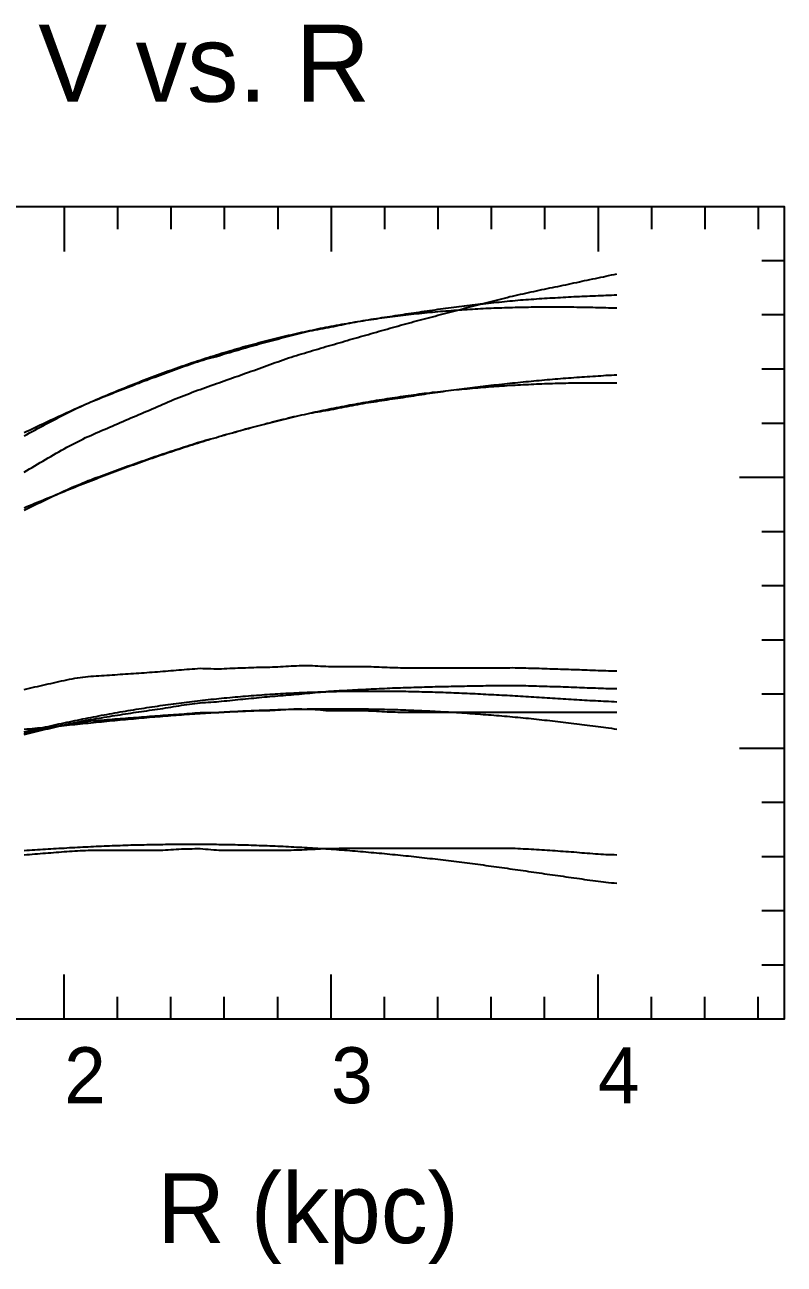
# Model space of a CAD drawing. Extents: x -35 to 179, y -35 to 142.
# Drawn here: x 70.7 to 179.2, y -35 to 142.2 of the extents above; entities that cross this region are included whole.
import ezdxf

# ---------------------------------------------------------------- set-up
doc = ezdxf.new("R2010")
doc.units = 0

msp = doc.modelspace()

# ---------------------------------------------------------------- linework, layer by layer
at = {"color": 0}
for p, q in [((76.29, 116.19), (76.29, 109.79)), ((83.92, 116.19), (83.92, 112.99)), ((91.55, 116.19), (91.55, 112.99)), ((99.18, 116.19), (99.18, 112.99)), ((106.81, 116.19), (106.81, 112.99)), ((114.44, 116.19), (114.44, 109.79)), ((122.07, 116.19), (122.07, 112.99)), ((129.7, 116.19), (129.7, 112.99)), ((137.33, 116.19), (137.33, 112.99)), ((144.96, 116.19), (144.96, 112.99)), ((152.59, 116.19), (152.59, 109.79)), ((160.22, 116.19), (160.22, 112.99)), ((167.85, 116.19), (167.85, 112.99)), ((175.48, 116.19), (175.48, 112.99)), ((179.2, 108.44), (176, 108.44)), ((179.2, 100.7), (176, 100.7)), ((179.2, 92.95), (176, 92.95)), ((179.2, 85.2), (176, 85.2)), ((179.2, 77.46), (172.8, 77.46)), ((179.2, 69.71), (176, 69.71)), ((179.2, 61.97), (176, 61.97)), ((179.2, 54.22), (176, 54.22)), ((179.2, 46.47), (176, 46.47)), ((179.2, 38.73), (172.8, 38.73)), ((179.2, 30.98), (176, 30.98)), ((179.2, 23.24), (176, 23.24)), ((179.2, 15.49), (176, 15.49)), ((179.2, 7.75), (176, 7.75)), ((76.29, 0), (76.29, 6.4)), ((114.44, 0), (114.44, 6.4)), ((152.59, 0), (152.59, 6.4)), ((83.92, 0), (83.92, 3.2)), ((91.55, 0), (91.55, 3.2)), ((99.18, 0), (99.18, 3.2)), ((106.81, 0), (106.81, 3.2)), ((122.07, 0), (122.07, 3.2)), ((129.7, 0), (129.7, 3.2)), ((137.33, 0), (137.33, 3.2)), ((144.96, 0), (144.96, 3.2)), ((160.22, 0), (160.22, 3.2)), ((167.85, 0), (167.85, 3.2)), ((175.48, 0), (175.48, 3.2))]:
    msp.add_line(p, q, dxfattribs=at)
msp.add_lwpolyline([(0, 0), (0, 116.19), (179.2, 116.19), (179.2, 0)], close=True, dxfattribs=at)
at = {"color": 6}
for points in [[(70.57, 78.24), (70.95, 78.46), (71.33, 78.69), (71.72, 78.91), (72.1, 79.14), (72.48, 79.36), (72.86, 79.59), (73.24, 79.81), (73.62, 80.03), (74.01, 80.26), (74.39, 80.48), (74.77, 80.7), (75.15, 80.92), (75.53, 81.14), (75.91, 81.36), (76.29, 81.58), (76.68, 81.8), (77.06, 81.99), (77.44, 82.19), (77.82, 82.38), (78.2, 82.57), (78.58, 82.77), (78.96, 82.96), (79.35, 83.16), (79.73, 83.32), (80.11, 83.49), (80.49, 83.66), (80.87, 83.83), (81.25, 83.99), (81.63, 84.16), (82.02, 84.33), (82.4, 84.49), (82.78, 84.66), (83.16, 84.82), (83.54, 84.99), (83.92, 85.15), (84.3, 85.31), (84.69, 85.48), (85.07, 85.64), (85.45, 85.8), (85.83, 85.97), (86.21, 86.13), (86.59, 86.29), (86.98, 86.46), (87.36, 86.62), (87.74, 86.78), (88.12, 86.95), (88.5, 87.11), (88.88, 87.28), (89.26, 87.44), (89.65, 87.61), (90.03, 87.77), (90.41, 87.94), (90.79, 88.1), (91.17, 88.26), (91.55, 88.43), (91.93, 88.59), (92.32, 88.76), (92.7, 88.91), (93.08, 89.06), (93.46, 89.2), (93.84, 89.35), (94.22, 89.49), (94.6, 89.64), (94.99, 89.79), (95.37, 89.93), (95.75, 90.06), (96.13, 90.2), (96.51, 90.33), (96.89, 90.47), (97.27, 90.61), (97.66, 90.74), (98.04, 90.88), (98.42, 91.02), (98.8, 91.15), (99.18, 91.29), (99.56, 91.43), (99.95, 91.57), (100.33, 91.71), (100.71, 91.84), (101.09, 91.97), (101.47, 92.11), (101.85, 92.24), (102.23, 92.38), (102.62, 92.51), (103, 92.65), (103.38, 92.78), (103.76, 92.92), (104.14, 93.06), (104.52, 93.2), (104.9, 93.34), (105.29, 93.47), (105.67, 93.61), (106.05, 93.75), (106.43, 93.88), (106.81, 94.01), (107.19, 94.15), (107.57, 94.28), (107.96, 94.42), (108.34, 94.55), (108.72, 94.67), (109.1, 94.79), (109.48, 94.91), (109.86, 95.03), (110.24, 95.15), (110.63, 95.26), (111.01, 95.38), (111.39, 95.49), (111.77, 95.61), (112.15, 95.72), (112.53, 95.83), (112.92, 95.94), (113.3, 96.06), (113.68, 96.17), (114.06, 96.28), (114.44, 96.39), (114.82, 96.5), (115.2, 96.61), (115.59, 96.72), (115.97, 96.83), (116.35, 96.94), (116.73, 97.06), (117.11, 97.17), (117.49, 97.28), (117.87, 97.39), (118.26, 97.5), (118.64, 97.61), (119.02, 97.72), (119.4, 97.83), (119.78, 97.93), (120.16, 98.04), (120.54, 98.15), (120.93, 98.26), (121.31, 98.37), (121.69, 98.47), (122.07, 98.58), (122.45, 98.69), (122.83, 98.8), (123.21, 98.9), (123.6, 99.01), (123.98, 99.12), (124.36, 99.22), (124.74, 99.33), (125.12, 99.43), (125.5, 99.54), (125.89, 99.64), (126.27, 99.75), (126.65, 99.85), (127.03, 99.95), (127.41, 100.05), (127.79, 100.15), (128.17, 100.25), (128.56, 100.35), (128.94, 100.45), (129.32, 100.55), (129.7, 100.65), (130.08, 100.75), (130.46, 100.85), (130.84, 100.95), (131.23, 101.05), (131.61, 101.15), (131.99, 101.25), (132.37, 101.35), (132.75, 101.45), (133.13, 101.55), (133.51, 101.65), (133.9, 101.75), (134.28, 101.85), (134.66, 101.95), (135.04, 102.04), (135.42, 102.14), (135.8, 102.23), (136.18, 102.33), (136.57, 102.42), (136.95, 102.52), (137.33, 102.61), (137.71, 102.72), (138.09, 102.82), (138.47, 102.92), (138.86, 103.02), (139.24, 103.12), (139.62, 103.22), (140, 103.32), (140.38, 103.41), (140.76, 103.49), (141.14, 103.58), (141.53, 103.66), (141.91, 103.74), (142.29, 103.83), (142.67, 103.91), (143.05, 103.99), (143.43, 104.07), (143.81, 104.15), (144.2, 104.23), (144.58, 104.32), (144.96, 104.4), (145.34, 104.48), (145.72, 104.56), (146.1, 104.64), (146.48, 104.71), (146.87, 104.79), (147.25, 104.87), (147.63, 104.95), (148.01, 105.03), (148.39, 105.11), (148.77, 105.2), (149.15, 105.28), (149.54, 105.36), (149.92, 105.44), (150.3, 105.53), (150.68, 105.61), (151.06, 105.69), (151.44, 105.77), (151.83, 105.85), (152.21, 105.93), (152.59, 106.01), (152.97, 106.09), (153.35, 106.17), (153.73, 106.25), (154.11, 106.33), (154.5, 106.42), (154.88, 106.5), (155.26, 106.58)], [(70.57, 40.87), (70.95, 40.96), (71.33, 41.05), (71.72, 41.14), (72.1, 41.22), (72.48, 41.3), (72.86, 41.38), (73.24, 41.46), (73.62, 41.54), (74.01, 41.62), (74.39, 41.7), (74.77, 41.79), (75.15, 41.87), (75.53, 41.95), (75.91, 42.03), (76.29, 42.12), (76.68, 42.2), (77.06, 42.28), (77.44, 42.34), (77.82, 42.39), (78.2, 42.44), (78.58, 42.49), (78.96, 42.54), (79.35, 42.59), (79.73, 42.64), (80.11, 42.68), (80.49, 42.71), (80.87, 42.73), (81.25, 42.76), (81.63, 42.79), (82.02, 42.82), (82.4, 42.85), (82.78, 42.88), (83.16, 42.91), (83.54, 42.94), (83.92, 42.96), (84.3, 42.99), (84.69, 43.02), (85.07, 43.05), (85.45, 43.08), (85.83, 43.11), (86.21, 43.14), (86.59, 43.17), (86.98, 43.19), (87.36, 43.22), (87.74, 43.25), (88.12, 43.28), (88.5, 43.32), (88.88, 43.35), (89.26, 43.38), (89.65, 43.41), (90.03, 43.44), (90.41, 43.48), (90.79, 43.5), (91.17, 43.52), (91.55, 43.55), (91.93, 43.57), (92.32, 43.59), (92.7, 43.62), (93.08, 43.64), (93.46, 43.67), (93.84, 43.7), (94.22, 43.73), (94.6, 43.77), (94.99, 43.8), (95.37, 43.83), (95.75, 43.86), (96.13, 43.85), (96.51, 43.86), (96.89, 43.86), (97.27, 43.87), (97.66, 43.87), (98.04, 43.88), (98.42, 43.88), (98.8, 43.91), (99.18, 43.93), (99.56, 43.95), (99.95, 43.97), (100.33, 43.99), (100.71, 44), (101.09, 44.02), (101.47, 44.04), (101.85, 44.05), (102.23, 44.07), (102.62, 44.09), (103, 44.1), (103.38, 44.12), (103.76, 44.13), (104.14, 44.14), (104.52, 44.15), (104.9, 44.16), (105.29, 44.16), (105.67, 44.17), (106.05, 44.18), (106.43, 44.2), (106.81, 44.23), (107.19, 44.26), (107.57, 44.28), (107.96, 44.31), (108.34, 44.34), (108.72, 44.36), (109.1, 44.37), (109.48, 44.37), (109.86, 44.37), (110.24, 44.37), (110.63, 44.36), (111.01, 44.36), (111.39, 44.36), (111.77, 44.33), (112.15, 44.3), (112.53, 44.27), (112.92, 44.24), (113.3, 44.2), (113.68, 44.17), (114.06, 44.14), (114.44, 44.14), (114.82, 44.14), (115.2, 44.14), (115.59, 44.14), (115.97, 44.14), (116.35, 44.14), (116.73, 44.14), (117.11, 44.14), (117.49, 44.14), (117.87, 44.14), (118.26, 44.14), (118.64, 44.14), (119.02, 44.14), (119.4, 44.14), (119.78, 44.12), (120.16, 44.1), (120.54, 44.08), (120.93, 44.06), (121.31, 44.04), (121.69, 44.02), (122.07, 44), (122.45, 43.98), (122.83, 43.97), (123.21, 43.96), (123.6, 43.94), (123.98, 43.93), (124.36, 43.92), (124.74, 43.9), (125.12, 43.91), (125.5, 43.91), (125.89, 43.91), (126.27, 43.91), (126.65, 43.91), (127.03, 43.91), (127.41, 43.91), (127.79, 43.91), (128.17, 43.91), (128.56, 43.91), (128.94, 43.91), (129.32, 43.91), (129.7, 43.91), (130.08, 43.91), (130.46, 43.91), (130.84, 43.91), (131.23, 43.91), (131.61, 43.91), (131.99, 43.91), (132.37, 43.91), (132.75, 43.91), (133.13, 43.91), (133.51, 43.91), (133.9, 43.91), (134.28, 43.91), (134.66, 43.91), (135.04, 43.91), (135.42, 43.91), (135.8, 43.92), (136.18, 43.92), (136.57, 43.92), (136.95, 43.92), (137.33, 43.92), (137.71, 43.92), (138.09, 43.92), (138.47, 43.92), (138.86, 43.92), (139.24, 43.92), (139.62, 43.92), (140, 43.92), (140.38, 43.92), (140.76, 43.92), (141.14, 43.92), (141.53, 43.92), (141.91, 43.92), (142.29, 43.92), (142.67, 43.92), (143.05, 43.92), (143.43, 43.92), (143.81, 43.92), (144.2, 43.92), (144.58, 43.92), (144.96, 43.92), (145.34, 43.92), (145.72, 43.92), (146.1, 43.92), (146.48, 43.93), (146.87, 43.93), (147.25, 43.93), (147.63, 43.93), (148.01, 43.93), (148.39, 43.93), (148.77, 43.93), (149.15, 43.93), (149.54, 43.93), (149.92, 43.93), (150.3, 43.93), (150.68, 43.93), (151.06, 43.93), (151.44, 43.93), (151.83, 43.93), (152.21, 43.93), (152.59, 43.93), (152.97, 43.93), (153.35, 43.93), (153.73, 43.93), (154.11, 43.92), (154.5, 43.92), (154.88, 43.91), (155.26, 43.91)]]:
    msp.add_lwpolyline(points, dxfattribs=at)
at = {"color": 4}
for points in [[(70.57, 83.41), (70.95, 83.62), (71.33, 83.83), (71.72, 84.04), (72.1, 84.25), (72.48, 84.45), (72.86, 84.66), (73.24, 84.86), (73.62, 85.07), (74.01, 85.27), (74.39, 85.47), (74.77, 85.67), (75.15, 85.87), (75.53, 86.07), (75.91, 86.27), (76.29, 86.47), (76.68, 86.67), (77.06, 86.87), (77.44, 87.05), (77.82, 87.23), (78.2, 87.4), (78.58, 87.58), (78.96, 87.75), (79.35, 87.93), (79.73, 88.1), (80.11, 88.26), (80.49, 88.42), (80.87, 88.57), (81.25, 88.73), (81.63, 88.88), (82.02, 89.04), (82.4, 89.19), (82.78, 89.34), (83.16, 89.49), (83.54, 89.64), (83.92, 89.8), (84.3, 89.94), (84.69, 90.09), (85.07, 90.24), (85.45, 90.39), (85.83, 90.54), (86.21, 90.68), (86.59, 90.83), (86.98, 90.97), (87.36, 91.12), (87.74, 91.26), (88.12, 91.4), (88.5, 91.55), (88.88, 91.69), (89.26, 91.83), (89.65, 91.97), (90.03, 92.11), (90.41, 92.25), (90.79, 92.39), (91.17, 92.53), (91.55, 92.67), (91.93, 92.81), (92.32, 92.95), (92.7, 93.09), (93.08, 93.22), (93.46, 93.36), (93.84, 93.49), (94.22, 93.63), (94.6, 93.76), (94.99, 93.89), (95.37, 94.02), (95.75, 94.15), (96.13, 94.25), (96.51, 94.36), (96.89, 94.47), (97.27, 94.57), (97.66, 94.68), (98.04, 94.78), (98.42, 94.88), (98.8, 95.01), (99.18, 95.12), (99.56, 95.24), (99.95, 95.35), (100.33, 95.47), (100.71, 95.58), (101.09, 95.69), (101.47, 95.81), (101.85, 95.92), (102.23, 96.02), (102.62, 96.13), (103, 96.24), (103.38, 96.35), (103.76, 96.45), (104.14, 96.55), (104.52, 96.66), (104.9, 96.76), (105.29, 96.86), (105.67, 96.96), (106.05, 97.05), (106.43, 97.16), (106.81, 97.26), (107.19, 97.37), (107.57, 97.47), (107.96, 97.58), (108.34, 97.68), (108.72, 97.78), (109.1, 97.87), (109.48, 97.97), (109.86, 98.06), (110.24, 98.15), (110.63, 98.23), (111.01, 98.32), (111.39, 98.41), (111.77, 98.49), (112.15, 98.56), (112.53, 98.63), (112.92, 98.71), (113.3, 98.78), (113.68, 98.85), (114.06, 98.92), (114.44, 99), (114.82, 99.07), (115.2, 99.15), (115.59, 99.23), (115.97, 99.31), (116.35, 99.38), (116.73, 99.46), (117.11, 99.53), (117.49, 99.6), (117.87, 99.68), (118.26, 99.75), (118.64, 99.82), (119.02, 99.89), (119.4, 99.96), (119.78, 100.02), (120.16, 100.08), (120.54, 100.14), (120.93, 100.2), (121.31, 100.26), (121.69, 100.32), (122.07, 100.37), (122.45, 100.43), (122.83, 100.49), (123.21, 100.55), (123.6, 100.61), (123.98, 100.66), (124.36, 100.72), (124.74, 100.78), (125.12, 100.84), (125.5, 100.89), (125.89, 100.95), (126.27, 101.01), (126.65, 101.07), (127.03, 101.12), (127.41, 101.18), (127.79, 101.24), (128.17, 101.29), (128.56, 101.35), (128.94, 101.4), (129.32, 101.45), (129.7, 101.51), (130.08, 101.56), (130.46, 101.61), (130.84, 101.66), (131.23, 101.71), (131.61, 101.76), (131.99, 101.81), (132.37, 101.86), (132.75, 101.91), (133.13, 101.95), (133.51, 102), (133.9, 102.05), (134.28, 102.09), (134.66, 102.14), (135.04, 102.18), (135.42, 102.22), (135.8, 102.27), (136.18, 102.31), (136.57, 102.35), (136.95, 102.39), (137.33, 102.43), (137.71, 102.48), (138.09, 102.52), (138.47, 102.55), (138.86, 102.59), (139.24, 102.63), (139.62, 102.67), (140, 102.71), (140.38, 102.74), (140.76, 102.78), (141.14, 102.81), (141.53, 102.84), (141.91, 102.87), (142.29, 102.9), (142.67, 102.92), (143.05, 102.95), (143.43, 102.98), (143.81, 103), (144.2, 103.03), (144.58, 103.06), (144.96, 103.08), (145.34, 103.1), (145.72, 103.13), (146.1, 103.15), (146.48, 103.17), (146.87, 103.2), (147.25, 103.22), (147.63, 103.24), (148.01, 103.26), (148.39, 103.28), (148.77, 103.3), (149.15, 103.32), (149.54, 103.34), (149.92, 103.35), (150.3, 103.37), (150.68, 103.39), (151.06, 103.4), (151.44, 103.42), (151.83, 103.44), (152.21, 103.45), (152.59, 103.47), (152.97, 103.48), (153.35, 103.5), (153.73, 103.51), (154.11, 103.53), (154.5, 103.54), (154.88, 103.56), (155.26, 103.57)], [(70.57, 72.79), (70.95, 72.98), (71.33, 73.17), (71.72, 73.36), (72.1, 73.54), (72.48, 73.73), (72.86, 73.91), (73.24, 74.09), (73.62, 74.28), (74.01, 74.46), (74.39, 74.64), (74.77, 74.82), (75.15, 75), (75.53, 75.18), (75.91, 75.36), (76.29, 75.54), (76.68, 75.72), (77.06, 75.89), (77.44, 76.06), (77.82, 76.22), (78.2, 76.38), (78.58, 76.53), (78.96, 76.69), (79.35, 76.85), (79.73, 77.01), (80.11, 77.15), (80.49, 77.3), (80.87, 77.44), (81.25, 77.58), (81.63, 77.72), (82.02, 77.86), (82.4, 78), (82.78, 78.14), (83.16, 78.28), (83.54, 78.42), (83.92, 78.56), (84.3, 78.7), (84.69, 78.84), (85.07, 78.97), (85.45, 79.11), (85.83, 79.24), (86.21, 79.38), (86.59, 79.51), (86.98, 79.65), (87.36, 79.78), (87.74, 79.91), (88.12, 80.05), (88.5, 80.18), (88.88, 80.31), (89.26, 80.45), (89.65, 80.58), (90.03, 80.71), (90.41, 80.84), (90.79, 80.96), (91.17, 81.09), (91.55, 81.21), (91.93, 81.34), (92.32, 81.46), (92.7, 81.58), (93.08, 81.71), (93.46, 81.83), (93.84, 81.96), (94.22, 82.08), (94.6, 82.2), (94.99, 82.33), (95.37, 82.45), (95.75, 82.57), (96.13, 82.67), (96.51, 82.78), (96.89, 82.88), (97.27, 82.99), (97.66, 83.1), (98.04, 83.2), (98.42, 83.3), (98.8, 83.42), (99.18, 83.53), (99.56, 83.64), (99.95, 83.75), (100.33, 83.86), (100.71, 83.96), (101.09, 84.07), (101.47, 84.18), (101.85, 84.28), (102.23, 84.38), (102.62, 84.49), (103, 84.59), (103.38, 84.69), (103.76, 84.79), (104.14, 84.89), (104.52, 84.99), (104.9, 85.08), (105.29, 85.18), (105.67, 85.27), (106.05, 85.37), (106.43, 85.47), (106.81, 85.57), (107.19, 85.67), (107.57, 85.77), (107.96, 85.87), (108.34, 85.97), (108.72, 86.07), (109.1, 86.16), (109.48, 86.24), (109.86, 86.33), (110.24, 86.41), (110.63, 86.49), (111.01, 86.57), (111.39, 86.65), (111.77, 86.72), (112.15, 86.78), (112.53, 86.85), (112.92, 86.91), (113.3, 86.97), (113.68, 87.03), (114.06, 87.09), (114.44, 87.17), (114.82, 87.25), (115.2, 87.32), (115.59, 87.4), (115.97, 87.47), (116.35, 87.55), (116.73, 87.62), (117.11, 87.69), (117.49, 87.77), (117.87, 87.84), (118.26, 87.91), (118.64, 87.98), (119.02, 88.05), (119.4, 88.12), (119.78, 88.18), (120.16, 88.24), (120.54, 88.3), (120.93, 88.35), (121.31, 88.41), (121.69, 88.47), (122.07, 88.52), (122.45, 88.58), (122.83, 88.64), (123.21, 88.69), (123.6, 88.75), (123.98, 88.81), (124.36, 88.86), (124.74, 88.92), (125.12, 88.98), (125.5, 89.04), (125.89, 89.1), (126.27, 89.16), (126.65, 89.22), (127.03, 89.28), (127.41, 89.34), (127.79, 89.39), (128.17, 89.45), (128.56, 89.51), (128.94, 89.56), (129.32, 89.62), (129.7, 89.67), (130.08, 89.72), (130.46, 89.78), (130.84, 89.83), (131.23, 89.88), (131.61, 89.94), (131.99, 89.99), (132.37, 90.04), (132.75, 90.09), (133.13, 90.14), (133.51, 90.19), (133.9, 90.23), (134.28, 90.28), (134.66, 90.33), (135.04, 90.38), (135.42, 90.42), (135.8, 90.47), (136.18, 90.51), (136.57, 90.56), (136.95, 90.6), (137.33, 90.65), (137.71, 90.69), (138.09, 90.73), (138.47, 90.78), (138.86, 90.82), (139.24, 90.86), (139.62, 90.9), (140, 90.94), (140.38, 90.98), (140.76, 91.02), (141.14, 91.06), (141.53, 91.1), (141.91, 91.13), (142.29, 91.17), (142.67, 91.21), (143.05, 91.24), (143.43, 91.28), (143.81, 91.31), (144.2, 91.35), (144.58, 91.38), (144.96, 91.42), (145.34, 91.45), (145.72, 91.48), (146.1, 91.52), (146.48, 91.55), (146.87, 91.58), (147.25, 91.61), (147.63, 91.64), (148.01, 91.67), (148.39, 91.7), (148.77, 91.73), (149.15, 91.76), (149.54, 91.79), (149.92, 91.81), (150.3, 91.84), (150.68, 91.87), (151.06, 91.89), (151.44, 91.92), (151.83, 91.95), (152.21, 91.97), (152.59, 92), (152.97, 92.02), (153.35, 92.04), (153.73, 92.07), (154.11, 92.09), (154.5, 92.11), (154.88, 92.12), (155.26, 92.14)], [(70.57, 40.73), (70.95, 40.82), (71.33, 40.91), (71.72, 41.01), (72.1, 41.1), (72.48, 41.19), (72.86, 41.28), (73.24, 41.37), (73.62, 41.46), (74.01, 41.55), (74.39, 41.64), (74.77, 41.73), (75.15, 41.82), (75.53, 41.91), (75.91, 42), (76.29, 42.09), (76.68, 42.18), (77.06, 42.26), (77.44, 42.34), (77.82, 42.42), (78.2, 42.5), (78.58, 42.57), (78.96, 42.65), (79.35, 42.73), (79.73, 42.8), (80.11, 42.87), (80.49, 42.93), (80.87, 43), (81.25, 43.06), (81.63, 43.12), (82.02, 43.19), (82.4, 43.25), (82.78, 43.31), (83.16, 43.37), (83.54, 43.43), (83.92, 43.49), (84.3, 43.55), (84.69, 43.61), (85.07, 43.67), (85.45, 43.73), (85.83, 43.79), (86.21, 43.84), (86.59, 43.9), (86.98, 43.96), (87.36, 44.01), (87.74, 44.07), (88.12, 44.12), (88.5, 44.18), (88.88, 44.23), (89.26, 44.28), (89.65, 44.34), (90.03, 44.39), (90.41, 44.44), (90.79, 44.51), (91.17, 44.57), (91.55, 44.64), (91.93, 44.7), (92.32, 44.76), (92.7, 44.82), (93.08, 44.89), (93.46, 44.94), (93.84, 44.99), (94.22, 45.04), (94.6, 45.09), (94.99, 45.15), (95.37, 45.2), (95.75, 45.25), (96.13, 45.27), (96.51, 45.29), (96.89, 45.32), (97.27, 45.35), (97.66, 45.37), (98.04, 45.4), (98.42, 45.42), (98.8, 45.47), (99.18, 45.51), (99.56, 45.55), (99.95, 45.59), (100.33, 45.63), (100.71, 45.67), (101.09, 45.71), (101.47, 45.75), (101.85, 45.79), (102.23, 45.82), (102.62, 45.86), (103, 45.9), (103.38, 45.93), (103.76, 45.97), (104.14, 46.01), (104.52, 46.04), (104.9, 46.08), (105.29, 46.11), (105.67, 46.14), (106.05, 46.18), (106.43, 46.21), (106.81, 46.24), (107.19, 46.27), (107.57, 46.3), (107.96, 46.34), (108.34, 46.37), (108.72, 46.4), (109.1, 46.43), (109.48, 46.47), (109.86, 46.5), (110.24, 46.54), (110.63, 46.57), (111.01, 46.61), (111.39, 46.64), (111.77, 46.68), (112.15, 46.72), (112.53, 46.75), (112.92, 46.79), (113.3, 46.83), (113.68, 46.86), (114.06, 46.9), (114.44, 46.92), (114.82, 46.94), (115.2, 46.97), (115.59, 46.99), (115.97, 47.01), (116.35, 47.03), (116.73, 47.05), (117.11, 47.08), (117.49, 47.1), (117.87, 47.12), (118.26, 47.14), (118.64, 47.16), (119.02, 47.17), (119.4, 47.19), (119.78, 47.21), (120.16, 47.23), (120.54, 47.25), (120.93, 47.26), (121.31, 47.28), (121.69, 47.3), (122.07, 47.31), (122.45, 47.33), (122.83, 47.35), (123.21, 47.37), (123.6, 47.38), (123.98, 47.4), (124.36, 47.41), (124.74, 47.43), (125.12, 47.44), (125.5, 47.45), (125.89, 47.46), (126.27, 47.47), (126.65, 47.48), (127.03, 47.49), (127.41, 47.5), (127.79, 47.52), (128.17, 47.53), (128.56, 47.54), (128.94, 47.55), (129.32, 47.56), (129.7, 47.57), (130.08, 47.58), (130.46, 47.59), (130.84, 47.59), (131.23, 47.6), (131.61, 47.61), (131.99, 47.62), (132.37, 47.63), (132.75, 47.63), (133.13, 47.64), (133.51, 47.65), (133.9, 47.66), (134.28, 47.66), (134.66, 47.67), (135.04, 47.67), (135.42, 47.68), (135.8, 47.69), (136.18, 47.69), (136.57, 47.7), (136.95, 47.7), (137.33, 47.71), (137.71, 47.71), (138.09, 47.71), (138.47, 47.72), (138.86, 47.72), (139.24, 47.73), (139.62, 47.73), (140, 47.73), (140.38, 47.74), (140.76, 47.73), (141.14, 47.72), (141.53, 47.72), (141.91, 47.71), (142.29, 47.7), (142.67, 47.69), (143.05, 47.68), (143.43, 47.67), (143.81, 47.66), (144.2, 47.65), (144.58, 47.64), (144.96, 47.63), (145.34, 47.62), (145.72, 47.6), (146.1, 47.59), (146.48, 47.58), (146.87, 47.57), (147.25, 47.56), (147.63, 47.54), (148.01, 47.53), (148.39, 47.52), (148.77, 47.5), (149.15, 47.49), (149.54, 47.47), (149.92, 47.46), (150.3, 47.44), (150.68, 47.42), (151.06, 47.41), (151.44, 47.39), (151.83, 47.38), (152.21, 47.37), (152.59, 47.35), (152.97, 47.34), (153.35, 47.33), (153.73, 47.31), (154.11, 47.31), (154.5, 47.3), (154.88, 47.3), (155.26, 47.29)]]:
    msp.add_lwpolyline(points, dxfattribs=at)
at = {"color": 3}
for points in [[(70.57, 83.89), (70.95, 84.07), (71.33, 84.25), (71.72, 84.43), (72.1, 84.61), (72.48, 84.79), (72.86, 84.97), (73.24, 85.15), (73.62, 85.33), (74.01, 85.51), (74.39, 85.69), (74.77, 85.87), (75.15, 86.04), (75.53, 86.22), (75.91, 86.39), (76.29, 86.57), (76.68, 86.74), (77.06, 86.91), (77.44, 87.09), (77.82, 87.26), (78.2, 87.43), (78.58, 87.6), (78.96, 87.77), (79.35, 87.94), (79.73, 88.1), (80.11, 88.27), (80.49, 88.44), (80.87, 88.6), (81.25, 88.77), (81.63, 88.93), (82.02, 89.09), (82.4, 89.25), (82.78, 89.41), (83.16, 89.57), (83.54, 89.73), (83.92, 89.89), (84.3, 90.04), (84.69, 90.2), (85.07, 90.35), (85.45, 90.51), (85.83, 90.66), (86.21, 90.81), (86.59, 90.96), (86.98, 91.11), (87.36, 91.26), (87.74, 91.41), (88.12, 91.55), (88.5, 91.7), (88.88, 91.84), (89.26, 91.99), (89.65, 92.13), (90.03, 92.27), (90.41, 92.41), (90.79, 92.55), (91.17, 92.69), (91.55, 92.82), (91.93, 92.96), (92.32, 93.09), (92.7, 93.23), (93.08, 93.36), (93.46, 93.49), (93.84, 93.62), (94.22, 93.75), (94.6, 93.88), (94.99, 94.01), (95.37, 94.13), (95.75, 94.26), (96.13, 94.38), (96.51, 94.51), (96.89, 94.63), (97.27, 94.75), (97.66, 94.87), (98.04, 94.99), (98.42, 95.11), (98.8, 95.22), (99.18, 95.34), (99.56, 95.45), (99.95, 95.57), (100.33, 95.68), (100.71, 95.79), (101.09, 95.9), (101.47, 96.01), (101.85, 96.12), (102.23, 96.23), (102.62, 96.33), (103, 96.44), (103.38, 96.54), (103.76, 96.64), (104.14, 96.74), (104.52, 96.85), (104.9, 96.94), (105.29, 97.04), (105.67, 97.14), (106.05, 97.24), (106.43, 97.33), (106.81, 97.43), (107.19, 97.52), (107.57, 97.61), (107.96, 97.7), (108.34, 97.79), (108.72, 97.88), (109.1, 97.97), (109.48, 98.06), (109.86, 98.14), (110.24, 98.23), (110.63, 98.31), (111.01, 98.39), (111.39, 98.47), (111.77, 98.55), (112.15, 98.63), (112.53, 98.71), (112.92, 98.79), (113.3, 98.86), (113.68, 98.94), (114.06, 99.01), (114.44, 99.09), (114.82, 99.16), (115.2, 99.23), (115.59, 99.3), (115.97, 99.37), (116.35, 99.44), (116.73, 99.5), (117.11, 99.57), (117.49, 99.63), (117.87, 99.7), (118.26, 99.76), (118.64, 99.82), (119.02, 99.88), (119.4, 99.94), (119.78, 100), (120.16, 100.06), (120.54, 100.12), (120.93, 100.17), (121.31, 100.23), (121.69, 100.28), (122.07, 100.33), (122.45, 100.38), (122.83, 100.43), (123.21, 100.48), (123.6, 100.53), (123.98, 100.58), (124.36, 100.63), (124.74, 100.67), (125.12, 100.72), (125.5, 100.76), (125.89, 100.81), (126.27, 100.85), (126.65, 100.89), (127.03, 100.93), (127.41, 100.97), (127.79, 101.01), (128.17, 101.05), (128.56, 101.08), (128.94, 101.12), (129.32, 101.15), (129.7, 101.19), (130.08, 101.22), (130.46, 101.25), (130.84, 101.28), (131.23, 101.31), (131.61, 101.34), (131.99, 101.37), (132.37, 101.4), (132.75, 101.43), (133.13, 101.45), (133.51, 101.48), (133.9, 101.5), (134.28, 101.52), (134.66, 101.55), (135.04, 101.57), (135.42, 101.59), (135.8, 101.61), (136.18, 101.63), (136.57, 101.65), (136.95, 101.66), (137.33, 101.68), (137.71, 101.7), (138.09, 101.71), (138.47, 101.73), (138.86, 101.74), (139.24, 101.75), (139.62, 101.76), (140, 101.78), (140.38, 101.79), (140.76, 101.8), (141.14, 101.8), (141.53, 101.81), (141.91, 101.82), (142.29, 101.83), (142.67, 101.83), (143.05, 101.84), (143.43, 101.84), (143.81, 101.85), (144.2, 101.85), (144.58, 101.85), (144.96, 101.86), (145.34, 101.86), (145.72, 101.86), (146.1, 101.86), (146.48, 101.86), (146.87, 101.86), (147.25, 101.86), (147.63, 101.85), (148.01, 101.85), (148.39, 101.85), (148.77, 101.84), (149.15, 101.84), (149.54, 101.83), (149.92, 101.83), (150.3, 101.82), (150.68, 101.82), (151.06, 101.81), (151.44, 101.8), (151.83, 101.8), (152.21, 101.79), (152.59, 101.78), (152.97, 101.77), (153.35, 101.76), (153.73, 101.75), (154.11, 101.74), (154.5, 101.73), (154.88, 101.72), (155.26, 101.71)], [(70.57, 73.14), (70.95, 73.3), (71.33, 73.45), (71.72, 73.61), (72.1, 73.77), (72.48, 73.92), (72.86, 74.08), (73.24, 74.24), (73.62, 74.39), (74.01, 74.55), (74.39, 74.71), (74.77, 74.86), (75.15, 75.02), (75.53, 75.17), (75.91, 75.33), (76.29, 75.48), (76.68, 75.64), (77.06, 75.79), (77.44, 75.94), (77.82, 76.09), (78.2, 76.25), (78.58, 76.4), (78.96, 76.55), (79.35, 76.7), (79.73, 76.85), (80.11, 77), (80.49, 77.15), (80.87, 77.29), (81.25, 77.44), (81.63, 77.59), (82.02, 77.73), (82.4, 77.88), (82.78, 78.02), (83.16, 78.17), (83.54, 78.31), (83.92, 78.45), (84.3, 78.6), (84.69, 78.74), (85.07, 78.88), (85.45, 79.02), (85.83, 79.16), (86.21, 79.29), (86.59, 79.43), (86.98, 79.57), (87.36, 79.71), (87.74, 79.84), (88.12, 79.98), (88.5, 80.11), (88.88, 80.24), (89.26, 80.37), (89.65, 80.51), (90.03, 80.64), (90.41, 80.77), (90.79, 80.9), (91.17, 81.03), (91.55, 81.15), (91.93, 81.28), (92.32, 81.41), (92.7, 81.53), (93.08, 81.66), (93.46, 81.78), (93.84, 81.9), (94.22, 82.02), (94.6, 82.15), (94.99, 82.27), (95.37, 82.39), (95.75, 82.51), (96.13, 82.62), (96.51, 82.74), (96.89, 82.86), (97.27, 82.97), (97.66, 83.09), (98.04, 83.2), (98.42, 83.31), (98.8, 83.43), (99.18, 83.54), (99.56, 83.65), (99.95, 83.76), (100.33, 83.87), (100.71, 83.98), (101.09, 84.08), (101.47, 84.19), (101.85, 84.3), (102.23, 84.4), (102.62, 84.5), (103, 84.61), (103.38, 84.71), (103.76, 84.81), (104.14, 84.91), (104.52, 85.01), (104.9, 85.11), (105.29, 85.21), (105.67, 85.3), (106.05, 85.4), (106.43, 85.5), (106.81, 85.59), (107.19, 85.69), (107.57, 85.78), (107.96, 85.87), (108.34, 85.96), (108.72, 86.05), (109.1, 86.14), (109.48, 86.23), (109.86, 86.32), (110.24, 86.4), (110.63, 86.49), (111.01, 86.58), (111.39, 86.66), (111.77, 86.74), (112.15, 86.83), (112.53, 86.91), (112.92, 86.99), (113.3, 87.07), (113.68, 87.15), (114.06, 87.23), (114.44, 87.31), (114.82, 87.38), (115.2, 87.46), (115.59, 87.53), (115.97, 87.61), (116.35, 87.68), (116.73, 87.75), (117.11, 87.83), (117.49, 87.9), (117.87, 87.97), (118.26, 88.04), (118.64, 88.1), (119.02, 88.17), (119.4, 88.24), (119.78, 88.3), (120.16, 88.37), (120.54, 88.43), (120.93, 88.5), (121.31, 88.56), (121.69, 88.62), (122.07, 88.68), (122.45, 88.74), (122.83, 88.8), (123.21, 88.86), (123.6, 88.92), (123.98, 88.97), (124.36, 89.03), (124.74, 89.08), (125.12, 89.14), (125.5, 89.19), (125.89, 89.24), (126.27, 89.3), (126.65, 89.35), (127.03, 89.4), (127.41, 89.45), (127.79, 89.5), (128.17, 89.54), (128.56, 89.59), (128.94, 89.64), (129.32, 89.68), (129.7, 89.73), (130.08, 89.77), (130.46, 89.81), (130.84, 89.86), (131.23, 89.9), (131.61, 89.94), (131.99, 89.98), (132.37, 90.02), (132.75, 90.05), (133.13, 90.09), (133.51, 90.13), (133.9, 90.16), (134.28, 90.2), (134.66, 90.23), (135.04, 90.27), (135.42, 90.3), (135.8, 90.33), (136.18, 90.36), (136.57, 90.39), (136.95, 90.42), (137.33, 90.45), (137.71, 90.48), (138.09, 90.51), (138.47, 90.54), (138.86, 90.56), (139.24, 90.59), (139.62, 90.61), (140, 90.64), (140.38, 90.66), (140.76, 90.68), (141.14, 90.7), (141.53, 90.72), (141.91, 90.74), (142.29, 90.76), (142.67, 90.78), (143.05, 90.8), (143.43, 90.82), (143.81, 90.83), (144.2, 90.85), (144.58, 90.86), (144.96, 90.88), (145.34, 90.89), (145.72, 90.9), (146.1, 90.92), (146.48, 90.93), (146.87, 90.94), (147.25, 90.95), (147.63, 90.96), (148.01, 90.97), (148.39, 90.98), (148.77, 90.98), (149.15, 90.99), (149.54, 91), (149.92, 91), (150.3, 91.01), (150.68, 91.01), (151.06, 91.02), (151.44, 91.02), (151.83, 91.02), (152.21, 91.02), (152.59, 91.02), (152.97, 91.02), (153.35, 91.02), (153.73, 91.02), (154.11, 91.02), (154.5, 91.02), (154.88, 91.02), (155.26, 91.01)], [(70.57, 41.08), (70.95, 41.18), (71.33, 41.27), (71.72, 41.36), (72.1, 41.45), (72.48, 41.54), (72.86, 41.62), (73.24, 41.71), (73.62, 41.8), (74.01, 41.88), (74.39, 41.97), (74.77, 42.05), (75.15, 42.14), (75.53, 42.22), (75.91, 42.3), (76.29, 42.38), (76.68, 42.47), (77.06, 42.55), (77.44, 42.63), (77.82, 42.7), (78.2, 42.78), (78.58, 42.86), (78.96, 42.94), (79.35, 43.01), (79.73, 43.09), (80.11, 43.16), (80.49, 43.24), (80.87, 43.31), (81.25, 43.38), (81.63, 43.46), (82.02, 43.53), (82.4, 43.6), (82.78, 43.67), (83.16, 43.74), (83.54, 43.8), (83.92, 43.87), (84.3, 43.94), (84.69, 44), (85.07, 44.07), (85.45, 44.13), (85.83, 44.2), (86.21, 44.26), (86.59, 44.32), (86.98, 44.38), (87.36, 44.44), (87.74, 44.5), (88.12, 44.56), (88.5, 44.62), (88.88, 44.68), (89.26, 44.73), (89.65, 44.79), (90.03, 44.85), (90.41, 44.9), (90.79, 44.95), (91.17, 45.01), (91.55, 45.06), (91.93, 45.11), (92.32, 45.16), (92.7, 45.21), (93.08, 45.26), (93.46, 45.31), (93.84, 45.36), (94.22, 45.4), (94.6, 45.45), (94.99, 45.5), (95.37, 45.54), (95.75, 45.58), (96.13, 45.63), (96.51, 45.67), (96.89, 45.71), (97.27, 45.75), (97.66, 45.79), (98.04, 45.83), (98.42, 45.87), (98.8, 45.91), (99.18, 45.95), (99.56, 45.98), (99.95, 46.02), (100.33, 46.05), (100.71, 46.09), (101.09, 46.12), (101.47, 46.15), (101.85, 46.19), (102.23, 46.22), (102.62, 46.25), (103, 46.28), (103.38, 46.31), (103.76, 46.34), (104.14, 46.36), (104.52, 46.39), (104.9, 46.42), (105.29, 46.44), (105.67, 46.47), (106.05, 46.49), (106.43, 46.52), (106.81, 46.54), (107.19, 46.56), (107.57, 46.58), (107.96, 46.61), (108.34, 46.63), (108.72, 46.65), (109.1, 46.66), (109.48, 46.68), (109.86, 46.7), (110.24, 46.72), (110.63, 46.73), (111.01, 46.75), (111.39, 46.76), (111.77, 46.78), (112.15, 46.79), (112.53, 46.8), (112.92, 46.82), (113.3, 46.83), (113.68, 46.84), (114.06, 46.85), (114.44, 46.86), (114.82, 46.87), (115.2, 46.88), (115.59, 46.89), (115.97, 46.89), (116.35, 46.9), (116.73, 46.91), (117.11, 46.91), (117.49, 46.92), (117.87, 46.92), (118.26, 46.92), (118.64, 46.93), (119.02, 46.93), (119.4, 46.93), (119.78, 46.93), (120.16, 46.93), (120.54, 46.93), (120.93, 46.93), (121.31, 46.93), (121.69, 46.93), (122.07, 46.93), (122.45, 46.92), (122.83, 46.92), (123.21, 46.92), (123.6, 46.91), (123.98, 46.91), (124.36, 46.9), (124.74, 46.9), (125.12, 46.89), (125.5, 46.88), (125.89, 46.88), (126.27, 46.87), (126.65, 46.86), (127.03, 46.85), (127.41, 46.84), (127.79, 46.83), (128.17, 46.82), (128.56, 46.81), (128.94, 46.8), (129.32, 46.79), (129.7, 46.77), (130.08, 46.76), (130.46, 46.75), (130.84, 46.73), (131.23, 46.72), (131.61, 46.71), (131.99, 46.69), (132.37, 46.68), (132.75, 46.66), (133.13, 46.64), (133.51, 46.63), (133.9, 46.61), (134.28, 46.59), (134.66, 46.58), (135.04, 46.56), (135.42, 46.54), (135.8, 46.52), (136.18, 46.5), (136.57, 46.48), (136.95, 46.46), (137.33, 46.44), (137.71, 46.42), (138.09, 46.4), (138.47, 46.38), (138.86, 46.36), (139.24, 46.34), (139.62, 46.32), (140, 46.3), (140.38, 46.28), (140.76, 46.25), (141.14, 46.23), (141.53, 46.21), (141.91, 46.19), (142.29, 46.16), (142.67, 46.14), (143.05, 46.12), (143.43, 46.09), (143.81, 46.07), (144.2, 46.05), (144.58, 46.02), (144.96, 46), (145.34, 45.97), (145.72, 45.95), (146.1, 45.93), (146.48, 45.9), (146.87, 45.88), (147.25, 45.86), (147.63, 45.83), (148.01, 45.81), (148.39, 45.78), (148.77, 45.76), (149.15, 45.74), (149.54, 45.71), (149.92, 45.69), (150.3, 45.67), (150.68, 45.64), (151.06, 45.62), (151.44, 45.6), (151.83, 45.58), (152.21, 45.56), (152.59, 45.54), (152.97, 45.51), (153.35, 45.49), (153.73, 45.47), (154.11, 45.46), (154.5, 45.44), (154.88, 45.42), (155.26, 45.4)]]:
    msp.add_lwpolyline(points, dxfattribs=at)
at = {"color": 1}
msp.add_lwpolyline([(70.57, 47.16), (70.95, 47.25), (71.33, 47.34), (71.72, 47.43), (72.1, 47.52), (72.48, 47.6), (72.86, 47.69), (73.24, 47.77), (73.62, 47.86), (74.01, 47.94), (74.39, 48.03), (74.77, 48.11), (75.15, 48.2), (75.53, 48.29), (75.91, 48.38), (76.29, 48.46), (76.68, 48.55), (77.06, 48.64), (77.44, 48.7), (77.82, 48.75), (78.2, 48.81), (78.58, 48.86), (78.96, 48.91), (79.35, 48.96), (79.73, 49.02), (80.11, 49.05), (80.49, 49.07), (80.87, 49.1), (81.25, 49.12), (81.63, 49.15), (82.02, 49.17), (82.4, 49.2), (82.78, 49.22), (83.16, 49.25), (83.54, 49.27), (83.92, 49.3), (84.3, 49.32), (84.69, 49.35), (85.07, 49.37), (85.45, 49.4), (85.83, 49.43), (86.21, 49.45), (86.59, 49.48), (86.98, 49.5), (87.36, 49.53), (87.74, 49.55), (88.12, 49.58), (88.5, 49.61), (88.88, 49.64), (89.26, 49.66), (89.65, 49.69), (90.03, 49.72), (90.41, 49.75), (90.79, 49.78), (91.17, 49.81), (91.55, 49.85), (91.93, 49.88), (92.32, 49.91), (92.7, 49.95), (93.08, 49.98), (93.46, 50.01), (93.84, 50.04), (94.22, 50.07), (94.6, 50.1), (94.99, 50.13), (95.37, 50.17), (95.75, 50.2), (96.13, 50.17), (96.51, 50.16), (96.89, 50.15), (97.27, 50.14), (97.66, 50.12), (98.04, 50.11), (98.42, 50.1), (98.8, 50.13), (99.18, 50.15), (99.56, 50.16), (99.95, 50.18), (100.33, 50.2), (100.71, 50.22), (101.09, 50.23), (101.47, 50.25), (101.85, 50.26), (102.23, 50.27), (102.62, 50.29), (103, 50.3), (103.38, 50.32), (103.76, 50.33), (104.14, 50.34), (104.52, 50.34), (104.9, 50.35), (105.29, 50.36), (105.67, 50.36), (106.05, 50.37), (106.43, 50.39), (106.81, 50.41), (107.19, 50.44), (107.57, 50.46), (107.96, 50.49), (108.34, 50.51), (108.72, 50.53), (109.1, 50.55), (109.48, 50.55), (109.86, 50.56), (110.24, 50.56), (110.63, 50.57), (111.01, 50.57), (111.39, 50.58), (111.77, 50.57), (112.15, 50.55), (112.53, 50.53), (112.92, 50.51), (113.3, 50.49), (113.68, 50.47), (114.06, 50.45), (114.44, 50.45), (114.82, 50.45), (115.2, 50.45), (115.59, 50.45), (115.97, 50.45), (116.35, 50.46), (116.73, 50.46), (117.11, 50.46), (117.49, 50.46), (117.87, 50.46), (118.26, 50.46), (118.64, 50.46), (119.02, 50.46), (119.4, 50.46), (119.78, 50.44), (120.16, 50.42), (120.54, 50.4), (120.93, 50.39), (121.31, 50.37), (121.69, 50.35), (122.07, 50.34), (122.45, 50.33), (122.83, 50.32), (123.21, 50.31), (123.6, 50.29), (123.98, 50.28), (124.36, 50.27), (124.74, 50.26), (125.12, 50.26), (125.5, 50.26), (125.89, 50.26), (126.27, 50.26), (126.65, 50.26), (127.03, 50.26), (127.41, 50.26), (127.79, 50.26), (128.17, 50.26), (128.56, 50.26), (128.94, 50.26), (129.32, 50.26), (129.7, 50.26), (130.08, 50.26), (130.46, 50.26), (130.84, 50.26), (131.23, 50.26), (131.61, 50.26), (131.99, 50.26), (132.37, 50.27), (132.75, 50.27), (133.13, 50.27), (133.51, 50.27), (133.9, 50.27), (134.28, 50.27), (134.66, 50.27), (135.04, 50.27), (135.42, 50.27), (135.8, 50.27), (136.18, 50.27), (136.57, 50.27), (136.95, 50.27), (137.33, 50.27), (137.71, 50.27), (138.09, 50.27), (138.47, 50.27), (138.86, 50.27), (139.24, 50.27), (139.62, 50.27), (140, 50.27), (140.38, 50.28), (140.76, 50.27), (141.14, 50.26), (141.53, 50.25), (141.91, 50.24), (142.29, 50.23), (142.67, 50.22), (143.05, 50.21), (143.43, 50.2), (143.81, 50.19), (144.2, 50.18), (144.58, 50.16), (144.96, 50.15), (145.34, 50.14), (145.72, 50.13), (146.1, 50.12), (146.48, 50.11), (146.87, 50.09), (147.25, 50.08), (147.63, 50.07), (148.01, 50.06), (148.39, 50.05), (148.77, 50.03), (149.15, 50.02), (149.54, 50), (149.92, 49.99), (150.3, 49.97), (150.68, 49.96), (151.06, 49.94), (151.44, 49.93), (151.83, 49.92), (152.21, 49.9), (152.59, 49.89), (152.97, 49.88), (153.35, 49.87), (153.73, 49.85), (154.11, 49.84), (154.5, 49.83), (154.88, 49.82), (155.26, 49.81)], dxfattribs=at)
at = {"color": 2}
for points in [[(70.57, 47.16), (70.95, 47.25), (71.33, 47.34), (71.72, 47.43), (72.1, 47.52), (72.48, 47.6), (72.86, 47.69), (73.24, 47.77), (73.62, 47.86), (74.01, 47.94), (74.39, 48.03), (74.77, 48.11), (75.15, 48.2), (75.53, 48.29), (75.91, 48.38), (76.29, 48.46), (76.68, 48.55), (77.06, 48.64), (77.44, 48.7), (77.82, 48.75), (78.2, 48.81), (78.58, 48.86), (78.96, 48.91), (79.35, 48.96), (79.73, 49.02), (80.11, 49.05), (80.49, 49.07), (80.87, 49.1), (81.25, 49.12), (81.63, 49.15), (82.02, 49.17), (82.4, 49.2), (82.78, 49.22), (83.16, 49.25), (83.54, 49.27), (83.92, 49.3), (84.3, 49.32), (84.69, 49.35), (85.07, 49.37), (85.45, 49.4), (85.83, 49.43), (86.21, 49.45), (86.59, 49.48), (86.98, 49.5), (87.36, 49.53), (87.74, 49.55), (88.12, 49.58), (88.5, 49.61), (88.88, 49.64), (89.26, 49.66), (89.65, 49.69), (90.03, 49.72), (90.41, 49.75), (90.79, 49.78), (91.17, 49.81), (91.55, 49.85), (91.93, 49.88), (92.32, 49.91), (92.7, 49.95), (93.08, 49.98), (93.46, 50.01), (93.84, 50.04), (94.22, 50.07), (94.6, 50.1), (94.99, 50.13), (95.37, 50.17), (95.75, 50.2), (96.13, 50.17), (96.51, 50.16), (96.89, 50.15), (97.27, 50.14), (97.66, 50.12), (98.04, 50.11), (98.42, 50.1), (98.8, 50.13), (99.18, 50.15), (99.56, 50.16), (99.95, 50.18), (100.33, 50.2), (100.71, 50.22), (101.09, 50.23), (101.47, 50.25), (101.85, 50.26), (102.23, 50.27), (102.62, 50.29), (103, 50.3), (103.38, 50.32), (103.76, 50.33), (104.14, 50.34), (104.52, 50.34), (104.9, 50.35), (105.29, 50.36), (105.67, 50.36), (106.05, 50.37), (106.43, 50.39), (106.81, 50.41), (107.19, 50.44), (107.57, 50.46), (107.96, 50.49), (108.34, 50.51), (108.72, 50.53), (109.1, 50.55), (109.48, 50.55), (109.86, 50.56), (110.24, 50.56), (110.63, 50.57), (111.01, 50.57), (111.39, 50.58), (111.77, 50.57), (112.15, 50.55), (112.53, 50.53), (112.92, 50.51), (113.3, 50.49), (113.68, 50.47), (114.06, 50.45), (114.44, 50.45), (114.82, 50.45), (115.2, 50.45), (115.59, 50.45), (115.97, 50.45), (116.35, 50.46), (116.73, 50.46), (117.11, 50.46), (117.49, 50.46), (117.87, 50.46), (118.26, 50.46), (118.64, 50.46), (119.02, 50.46), (119.4, 50.46), (119.78, 50.44), (120.16, 50.42), (120.54, 50.4), (120.93, 50.39), (121.31, 50.37), (121.69, 50.35), (122.07, 50.34), (122.45, 50.33), (122.83, 50.32), (123.21, 50.31), (123.6, 50.29), (123.98, 50.28), (124.36, 50.27), (124.74, 50.26), (125.12, 50.26), (125.5, 50.26), (125.89, 50.26), (126.27, 50.26), (126.65, 50.26), (127.03, 50.26), (127.41, 50.26), (127.79, 50.26), (128.17, 50.26), (128.56, 50.26), (128.94, 50.26), (129.32, 50.26), (129.7, 50.26), (130.08, 50.26), (130.46, 50.26), (130.84, 50.26), (131.23, 50.26), (131.61, 50.26), (131.99, 50.26), (132.37, 50.27), (132.75, 50.27), (133.13, 50.27), (133.51, 50.27), (133.9, 50.27), (134.28, 50.27), (134.66, 50.27), (135.04, 50.27), (135.42, 50.27), (135.8, 50.27), (136.18, 50.27), (136.57, 50.27), (136.95, 50.27), (137.33, 50.27), (137.71, 50.27), (138.09, 50.27), (138.47, 50.27), (138.86, 50.27), (139.24, 50.27), (139.62, 50.27), (140, 50.27), (140.38, 50.28), (140.76, 50.27), (141.14, 50.26), (141.53, 50.25), (141.91, 50.24), (142.29, 50.23), (142.67, 50.22), (143.05, 50.21), (143.43, 50.2), (143.81, 50.19), (144.2, 50.18), (144.58, 50.16), (144.96, 50.15), (145.34, 50.14), (145.72, 50.13), (146.1, 50.12), (146.48, 50.11), (146.87, 50.09), (147.25, 50.08), (147.63, 50.07), (148.01, 50.06), (148.39, 50.05), (148.77, 50.03), (149.15, 50.02), (149.54, 50), (149.92, 49.99), (150.3, 49.97), (150.68, 49.96), (151.06, 49.94), (151.44, 49.93), (151.83, 49.92), (152.21, 49.9), (152.59, 49.89), (152.97, 49.88), (153.35, 49.87), (153.73, 49.85), (154.11, 49.84), (154.5, 49.83), (154.88, 49.82), (155.26, 49.81)], [(70.57, 41.49), (70.95, 41.52), (71.33, 41.55), (71.72, 41.58), (72.1, 41.61), (72.48, 41.65), (72.86, 41.68), (73.24, 41.72), (73.62, 41.75), (74.01, 41.79), (74.39, 41.83), (74.77, 41.86), (75.15, 41.9), (75.53, 41.94), (75.91, 41.98), (76.29, 42.01), (76.68, 42.05), (77.06, 42.09), (77.44, 42.13), (77.82, 42.17), (78.2, 42.21), (78.58, 42.24), (78.96, 42.28), (79.35, 42.32), (79.73, 42.36), (80.11, 42.4), (80.49, 42.44), (80.87, 42.47), (81.25, 42.51), (81.63, 42.55), (82.02, 42.59), (82.4, 42.62), (82.78, 42.66), (83.16, 42.7), (83.54, 42.73), (83.92, 42.77), (84.3, 42.81), (84.69, 42.84), (85.07, 42.88), (85.45, 42.91), (85.83, 42.95), (86.21, 42.98), (86.59, 43.02), (86.98, 43.05), (87.36, 43.08), (87.74, 43.12), (88.12, 43.15), (88.5, 43.18), (88.88, 43.22), (89.26, 43.25), (89.65, 43.28), (90.03, 43.31), (90.41, 43.34), (90.79, 43.37), (91.17, 43.4), (91.55, 43.43), (91.93, 43.46), (92.32, 43.49), (92.7, 43.52), (93.08, 43.55), (93.46, 43.58), (93.84, 43.61), (94.22, 43.63), (94.6, 43.66), (94.99, 43.69), (95.37, 43.71), (95.75, 43.74), (96.13, 43.76), (96.51, 43.79), (96.89, 43.81), (97.27, 43.83), (97.66, 43.86), (98.04, 43.88), (98.42, 43.9), (98.8, 43.92), (99.18, 43.95), (99.56, 43.97), (99.95, 43.99), (100.33, 44.01), (100.71, 44.03), (101.09, 44.05), (101.47, 44.06), (101.85, 44.08), (102.23, 44.1), (102.62, 44.12), (103, 44.13), (103.38, 44.15), (103.76, 44.17), (104.14, 44.18), (104.52, 44.2), (104.9, 44.21), (105.29, 44.22), (105.67, 44.24), (106.05, 44.25), (106.43, 44.26), (106.81, 44.27), (107.19, 44.28), (107.57, 44.3), (107.96, 44.31), (108.34, 44.32), (108.72, 44.32), (109.1, 44.33), (109.48, 44.34), (109.86, 44.35), (110.24, 44.36), (110.63, 44.36), (111.01, 44.37), (111.39, 44.37), (111.77, 44.38), (112.15, 44.38), (112.53, 44.39), (112.92, 44.39), (113.3, 44.4), (113.68, 44.4), (114.06, 44.4), (114.44, 44.4), (114.82, 44.4), (115.2, 44.4), (115.59, 44.4), (115.97, 44.4), (116.35, 44.4), (116.73, 44.4), (117.11, 44.4), (117.49, 44.39), (117.87, 44.39), (118.26, 44.39), (118.64, 44.38), (119.02, 44.38), (119.4, 44.37), (119.78, 44.37), (120.16, 44.36), (120.54, 44.35), (120.93, 44.35), (121.31, 44.34), (121.69, 44.33), (122.07, 44.32), (122.45, 44.31), (122.83, 44.3), (123.21, 44.29), (123.6, 44.28), (123.98, 44.27), (124.36, 44.25), (124.74, 44.24), (125.12, 44.23), (125.5, 44.21), (125.89, 44.2), (126.27, 44.18), (126.65, 44.17), (127.03, 44.15), (127.41, 44.14), (127.79, 44.12), (128.17, 44.1), (128.56, 44.08), (128.94, 44.06), (129.32, 44.04), (129.7, 44.02), (130.08, 44), (130.46, 43.98), (130.84, 43.96), (131.23, 43.94), (131.61, 43.92), (131.99, 43.89), (132.37, 43.87), (132.75, 43.85), (133.13, 43.82), (133.51, 43.8), (133.9, 43.77), (134.28, 43.74), (134.66, 43.72), (135.04, 43.69), (135.42, 43.66), (135.8, 43.63), (136.18, 43.6), (136.57, 43.57), (136.95, 43.54), (137.33, 43.51), (137.71, 43.48), (138.09, 43.45), (138.47, 43.42), (138.86, 43.39), (139.24, 43.35), (139.62, 43.32), (140, 43.28), (140.38, 43.25), (140.76, 43.21), (141.14, 43.18), (141.53, 43.14), (141.91, 43.1), (142.29, 43.07), (142.67, 43.03), (143.05, 42.99), (143.43, 42.95), (143.81, 42.91), (144.2, 42.87), (144.58, 42.83), (144.96, 42.79), (145.34, 42.75), (145.72, 42.71), (146.1, 42.66), (146.48, 42.62), (146.87, 42.58), (147.25, 42.53), (147.63, 42.49), (148.01, 42.44), (148.39, 42.4), (148.77, 42.35), (149.15, 42.3), (149.54, 42.26), (149.92, 42.21), (150.3, 42.16), (150.68, 42.11), (151.06, 42.06), (151.44, 42.01), (151.83, 41.96), (152.21, 41.91), (152.59, 41.86), (152.97, 41.81), (153.35, 41.76), (153.73, 41.7), (154.11, 41.65), (154.5, 41.6), (154.88, 41.54), (155.26, 41.49)], [(70.57, 24.13), (70.95, 24.16), (71.33, 24.19), (71.72, 24.21), (72.1, 24.24), (72.48, 24.26), (72.86, 24.29), (73.24, 24.31), (73.62, 24.34), (74.01, 24.36), (74.39, 24.38), (74.77, 24.41), (75.15, 24.43), (75.53, 24.45), (75.91, 24.47), (76.29, 24.49), (76.68, 24.52), (77.06, 24.54), (77.44, 24.56), (77.82, 24.58), (78.2, 24.6), (78.58, 24.62), (78.96, 24.64), (79.35, 24.66), (79.73, 24.68), (80.11, 24.7), (80.49, 24.71), (80.87, 24.73), (81.25, 24.75), (81.63, 24.76), (82.02, 24.78), (82.4, 24.8), (82.78, 24.81), (83.16, 24.83), (83.54, 24.84), (83.92, 24.85), (84.3, 24.87), (84.69, 24.88), (85.07, 24.89), (85.45, 24.9), (85.83, 24.92), (86.21, 24.93), (86.59, 24.94), (86.98, 24.95), (87.36, 24.96), (87.74, 24.96), (88.12, 24.97), (88.5, 24.98), (88.88, 24.99), (89.26, 25), (89.65, 25), (90.03, 25.01), (90.41, 25.01), (90.79, 25.02), (91.17, 25.02), (91.55, 25.03), (91.93, 25.03), (92.32, 25.03), (92.7, 25.04), (93.08, 25.04), (93.46, 25.04), (93.84, 25.04), (94.22, 25.04), (94.6, 25.04), (94.99, 25.04), (95.37, 25.04), (95.75, 25.04), (96.13, 25.03), (96.51, 25.03), (96.89, 25.03), (97.27, 25.02), (97.66, 25.02), (98.04, 25.02), (98.42, 25.01), (98.8, 25), (99.18, 25), (99.56, 24.99), (99.95, 24.98), (100.33, 24.98), (100.71, 24.97), (101.09, 24.96), (101.47, 24.95), (101.85, 24.94), (102.23, 24.93), (102.62, 24.92), (103, 24.91), (103.38, 24.89), (103.76, 24.88), (104.14, 24.87), (104.52, 24.86), (104.9, 24.84), (105.29, 24.83), (105.67, 24.81), (106.05, 24.8), (106.43, 24.78), (106.81, 24.76), (107.19, 24.75), (107.57, 24.73), (107.96, 24.71), (108.34, 24.69), (108.72, 24.67), (109.1, 24.65), (109.48, 24.63), (109.86, 24.61), (110.24, 24.59), (110.63, 24.57), (111.01, 24.55), (111.39, 24.53), (111.77, 24.5), (112.15, 24.48), (112.53, 24.46), (112.92, 24.43), (113.3, 24.41), (113.68, 24.38), (114.06, 24.35), (114.44, 24.33), (114.82, 24.3), (115.2, 24.27), (115.59, 24.25), (115.97, 24.22), (116.35, 24.19), (116.73, 24.16), (117.11, 24.13), (117.49, 24.1), (117.87, 24.07), (118.26, 24.03), (118.64, 24), (119.02, 23.97), (119.4, 23.94), (119.78, 23.9), (120.16, 23.87), (120.54, 23.84), (120.93, 23.8), (121.31, 23.77), (121.69, 23.73), (122.07, 23.69), (122.45, 23.66), (122.83, 23.62), (123.21, 23.58), (123.6, 23.54), (123.98, 23.51), (124.36, 23.47), (124.74, 23.43), (125.12, 23.39), (125.5, 23.35), (125.89, 23.31), (126.27, 23.27), (126.65, 23.22), (127.03, 23.18), (127.41, 23.14), (127.79, 23.1), (128.17, 23.05), (128.56, 23.01), (128.94, 22.97), (129.32, 22.92), (129.7, 22.88), (130.08, 22.83), (130.46, 22.79), (130.84, 22.74), (131.23, 22.69), (131.61, 22.65), (131.99, 22.6), (132.37, 22.55), (132.75, 22.5), (133.13, 22.46), (133.51, 22.41), (133.9, 22.36), (134.28, 22.31), (134.66, 22.26), (135.04, 22.21), (135.42, 22.16), (135.8, 22.11), (136.18, 22.06), (136.57, 22.01), (136.95, 21.95), (137.33, 21.9), (137.71, 21.85), (138.09, 21.8), (138.47, 21.74), (138.86, 21.69), (139.24, 21.64), (139.62, 21.59), (140, 21.53), (140.38, 21.48), (140.76, 21.42), (141.14, 21.37), (141.53, 21.32), (141.91, 21.26), (142.29, 21.21), (142.67, 21.15), (143.05, 21.1), (143.43, 21.04), (143.81, 20.99), (144.2, 20.93), (144.58, 20.88), (144.96, 20.82), (145.34, 20.77), (145.72, 20.71), (146.1, 20.66), (146.48, 20.6), (146.87, 20.55), (147.25, 20.49), (147.63, 20.44), (148.01, 20.38), (148.39, 20.33), (148.77, 20.27), (149.15, 20.22), (149.54, 20.16), (149.92, 20.11), (150.3, 20.06), (150.68, 20.01), (151.06, 19.96), (151.44, 19.9), (151.83, 19.85), (152.21, 19.8), (152.59, 19.76), (152.97, 19.71), (153.35, 19.66), (153.73, 19.62), (154.11, 19.57), (154.5, 19.53), (154.88, 19.49), (155.26, 19.44)]]:
    msp.add_lwpolyline(points, dxfattribs=at)
at = {"color": 5}
msp.add_lwpolyline([(70.57, 23.52), (70.95, 23.55), (71.33, 23.58), (71.72, 23.61), (72.1, 23.64), (72.48, 23.67), (72.86, 23.7), (73.24, 23.73), (73.62, 23.76), (74.01, 23.79), (74.39, 23.82), (74.77, 23.85), (75.15, 23.88), (75.53, 23.91), (75.91, 23.95), (76.29, 23.98), (76.68, 24.01), (77.06, 24.04), (77.44, 24.06), (77.82, 24.08), (78.2, 24.1), (78.58, 24.12), (78.96, 24.13), (79.35, 24.15), (79.73, 24.17), (80.11, 24.17), (80.49, 24.17), (80.87, 24.17), (81.25, 24.17), (81.63, 24.17), (82.02, 24.17), (82.4, 24.17), (82.78, 24.17), (83.16, 24.18), (83.54, 24.18), (83.92, 24.18), (84.3, 24.18), (84.69, 24.18), (85.07, 24.18), (85.45, 24.18), (85.83, 24.18), (86.21, 24.18), (86.59, 24.18), (86.98, 24.18), (87.36, 24.18), (87.74, 24.18), (88.12, 24.18), (88.5, 24.18), (88.88, 24.18), (89.26, 24.18), (89.65, 24.18), (90.03, 24.18), (90.41, 24.18), (90.79, 24.21), (91.17, 24.23), (91.55, 24.26), (91.93, 24.28), (92.32, 24.31), (92.7, 24.33), (93.08, 24.35), (93.46, 24.36), (93.84, 24.37), (94.22, 24.38), (94.6, 24.39), (94.99, 24.4), (95.37, 24.41), (95.75, 24.42), (96.13, 24.37), (96.51, 24.34), (96.89, 24.31), (97.27, 24.27), (97.66, 24.24), (98.04, 24.21), (98.42, 24.17), (98.8, 24.19), (99.18, 24.19), (99.56, 24.19), (99.95, 24.19), (100.33, 24.19), (100.71, 24.19), (101.09, 24.19), (101.47, 24.19), (101.85, 24.19), (102.23, 24.19), (102.62, 24.19), (103, 24.19), (103.38, 24.19), (103.76, 24.19), (104.14, 24.19), (104.52, 24.19), (104.9, 24.2), (105.29, 24.2), (105.67, 24.2), (106.05, 24.2), (106.43, 24.2), (106.81, 24.2), (107.19, 24.2), (107.57, 24.2), (107.96, 24.2), (108.34, 24.2), (108.72, 24.2), (109.1, 24.21), (109.48, 24.22), (109.86, 24.24), (110.24, 24.25), (110.63, 24.27), (111.01, 24.28), (111.39, 24.3), (111.77, 24.32), (112.15, 24.34), (112.53, 24.36), (112.92, 24.38), (113.3, 24.4), (113.68, 24.42), (114.06, 24.44), (114.44, 24.44), (114.82, 24.44), (115.2, 24.44), (115.59, 24.45), (115.97, 24.45), (116.35, 24.45), (116.73, 24.45), (117.11, 24.45), (117.49, 24.45), (117.87, 24.45), (118.26, 24.45), (118.64, 24.45), (119.02, 24.45), (119.4, 24.45), (119.78, 24.45), (120.16, 24.45), (120.54, 24.45), (120.93, 24.45), (121.31, 24.45), (121.69, 24.45), (122.07, 24.45), (122.45, 24.46), (122.83, 24.46), (123.21, 24.46), (123.6, 24.47), (123.98, 24.47), (124.36, 24.47), (124.74, 24.48), (125.12, 24.47), (125.5, 24.47), (125.89, 24.47), (126.27, 24.46), (126.65, 24.46), (127.03, 24.46), (127.41, 24.46), (127.79, 24.46), (128.17, 24.46), (128.56, 24.46), (128.94, 24.46), (129.32, 24.46), (129.7, 24.46), (130.08, 24.46), (130.46, 24.46), (130.84, 24.46), (131.23, 24.46), (131.61, 24.46), (131.99, 24.46), (132.37, 24.46), (132.75, 24.46), (133.13, 24.46), (133.51, 24.46), (133.9, 24.46), (134.28, 24.46), (134.66, 24.46), (135.04, 24.46), (135.42, 24.46), (135.8, 24.46), (136.18, 24.46), (136.57, 24.46), (136.95, 24.46), (137.33, 24.47), (137.71, 24.47), (138.09, 24.47), (138.47, 24.47), (138.86, 24.47), (139.24, 24.47), (139.62, 24.47), (140, 24.47), (140.38, 24.47), (140.76, 24.45), (141.14, 24.43), (141.53, 24.41), (141.91, 24.39), (142.29, 24.37), (142.67, 24.35), (143.05, 24.33), (143.43, 24.31), (143.81, 24.28), (144.2, 24.26), (144.58, 24.23), (144.96, 24.21), (145.34, 24.18), (145.72, 24.16), (146.1, 24.13), (146.48, 24.11), (146.87, 24.08), (147.25, 24.06), (147.63, 24.03), (148.01, 24.01), (148.39, 23.98), (148.77, 23.95), (149.15, 23.92), (149.54, 23.89), (149.92, 23.85), (150.3, 23.82), (150.68, 23.79), (151.06, 23.75), (151.44, 23.73), (151.83, 23.7), (152.21, 23.68), (152.59, 23.65), (152.97, 23.62), (153.35, 23.6), (153.73, 23.57), (154.11, 23.56), (154.5, 23.55), (154.88, 23.54), (155.26, 23.53)], dxfattribs=at)

# ---------------------------------------------------------------- texts
at = {"color": 0}
for s, height, p in [('V vs. R', 11, (72.6, 131.19)), ('2', 8, (76.29, -12)), ('3', 8, (114.44, -12)), ('4', 8, (152.59, -12)), ('R (kpc)', 10, (89.6, -32))]:
    msp.add_text(s, height=height, dxfattribs=at).set_placement(p)

doc.saveas('drawing.dxf')
